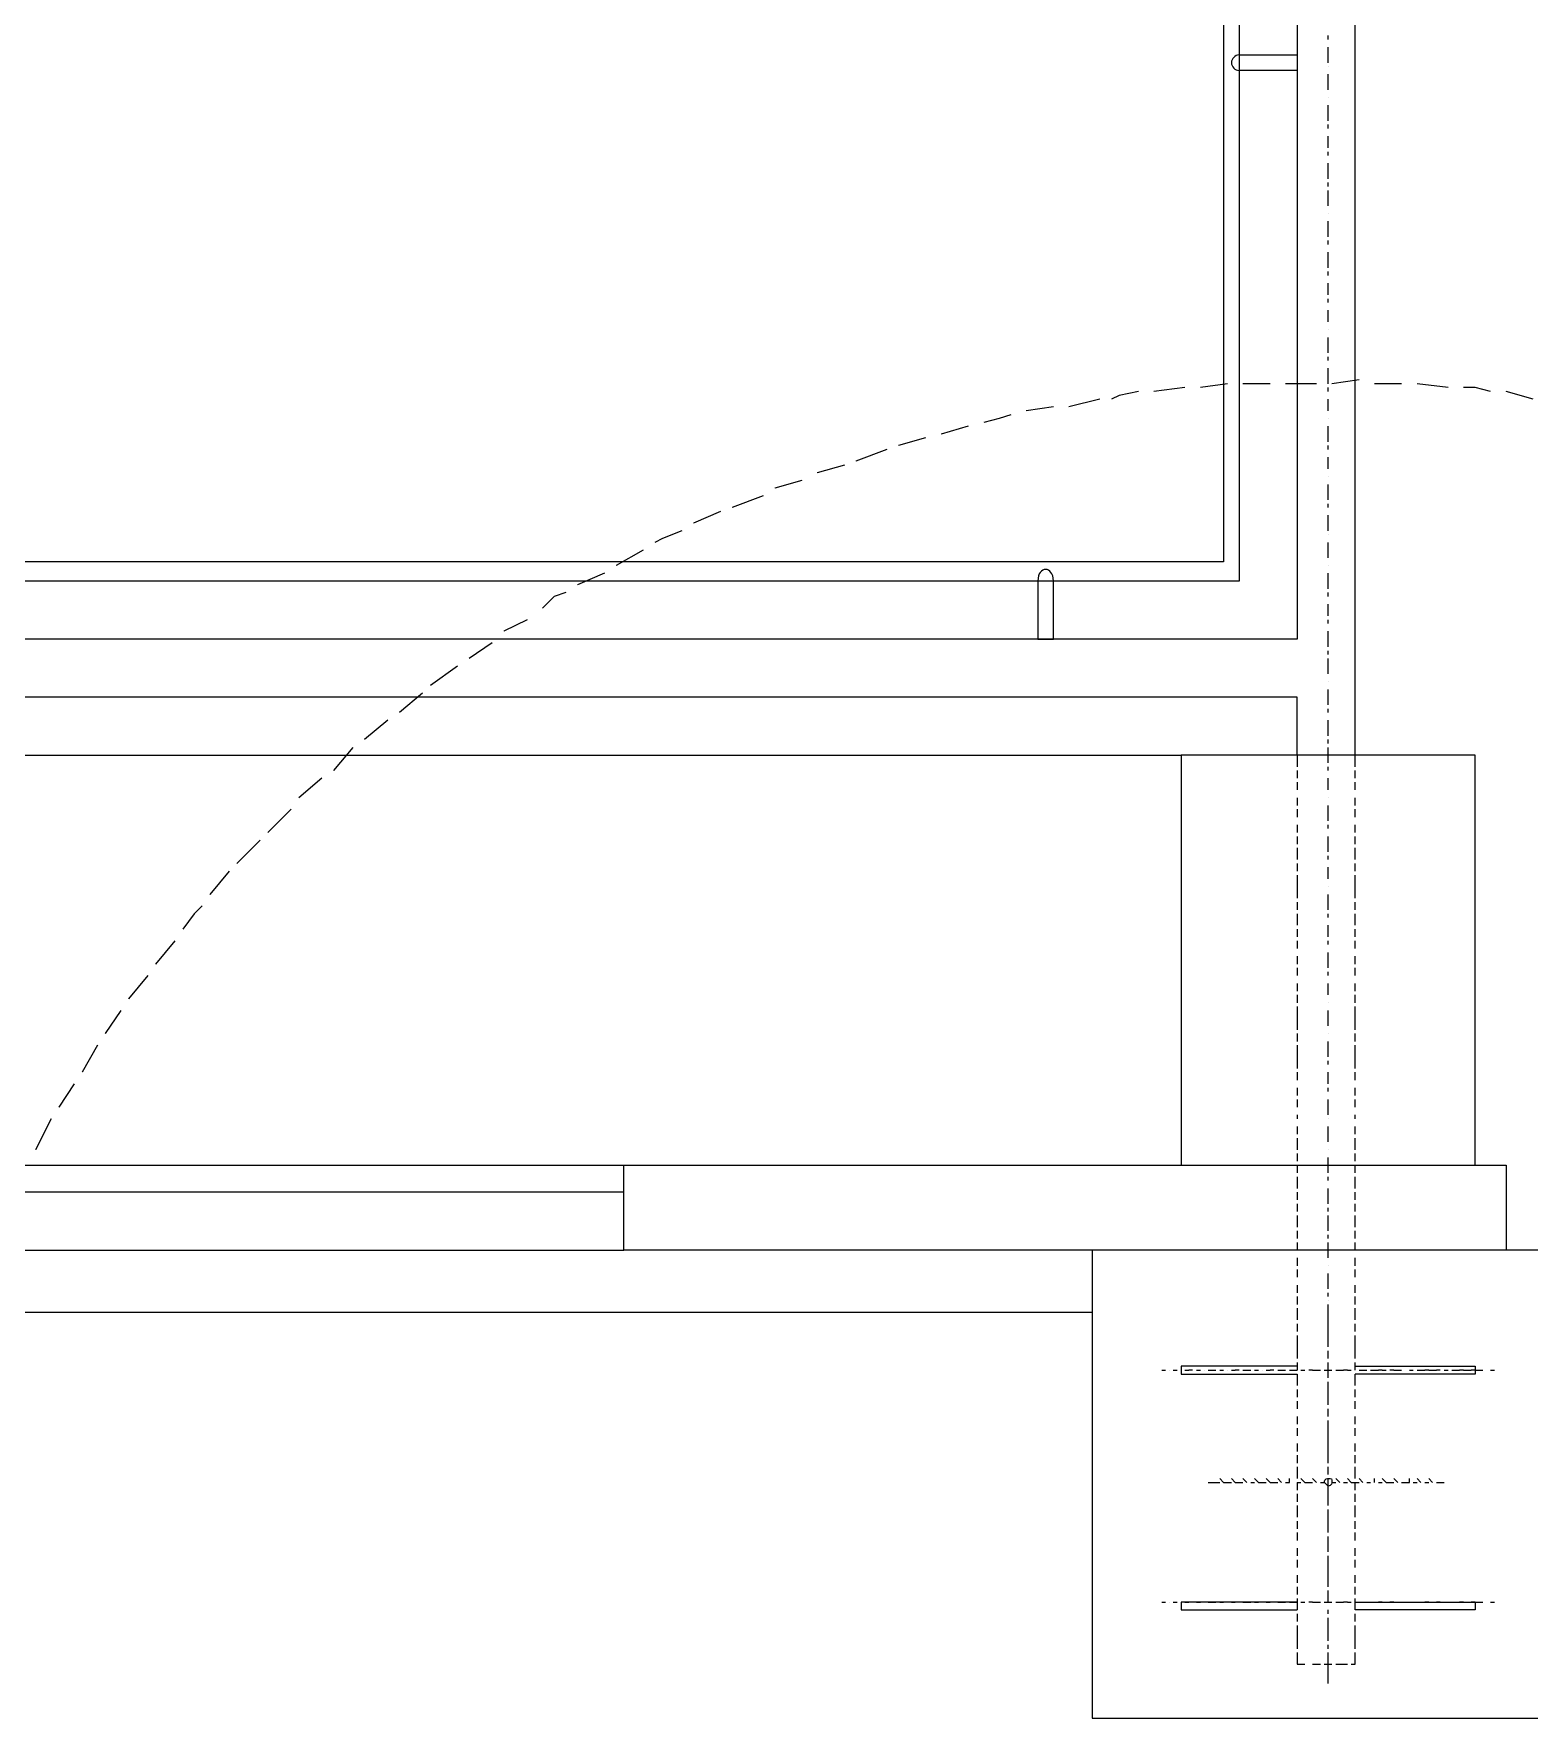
# Model space of a CAD drawing. Header units: millimetres. Extents: x 2928 to 3112, y 1220 to 1280.
# Drawn here: x 3097.297 to 3098.575, y 1233.982 to 1235.422 of the extents above; entities that cross this region are included whole.
import ezdxf

# ---------------------------------------------------------------- set-up
doc = ezdxf.new("R2010")
doc.units = ezdxf.units.MM

msp = doc.modelspace()

# ---------------------------------------------------------------- linework, layer by layer
at = {"color": 7, "linetype": 'Continuous', "lineweight": -2, "true_color": 0x000007}
for points in [[(3098.42618, 1234.8053), (3098.42618, 1240.35609), (3056.66629, 1240.35609), (3056.66629, 1234.8053)], [(3096.05106, 1236.85625), (3098.37656, 1236.85625), (3098.37656, 1234.90454), (3096.05106, 1234.90454)], [(3098.32694, 1235.40405), (3098.37656, 1235.40405), (3098.37656, 1235.39081)], [(3098.37656, 1235.39081), (3098.32694, 1235.39081), (3098.32694, 1235.39081)], [(3098.15493, 1234.95416), (3098.15493, 1234.90454), (3098.16816, 1234.90454)], [(3098.16816, 1234.90454), (3098.16816, 1234.95416), (3098.16816, 1234.95416)], [(3098.37656, 1234.85492), (3096.05106, 1234.85492), (3096.05106, 1234.85492)], [(3098.37656, 1234.8053), (3098.37656, 1234.85492), (3098.37656, 1234.85492)], [(3098.37656, 1234.28264), (3098.27732, 1234.28264), (3098.27732, 1234.27603), (3098.37656, 1234.27603)], [(3098.42618, 1234.28264), (3098.52873, 1234.28264), (3098.52873, 1234.27603), (3098.42618, 1234.27603)], [(3098.37656, 1234.08085), (3098.27732, 1234.08085), (3098.27732, 1234.07424), (3098.37656, 1234.07424)], [(3098.42618, 1234.08085), (3098.52873, 1234.08085), (3098.52873, 1234.07424), (3098.42618, 1234.07424)]]:
    msp.add_lwpolyline(points, dxfattribs=at)
for points in [[(3096.10068, 1236.80332), (3098.32694, 1236.80332), (3098.32694, 1234.95416), (3096.10068, 1234.95416)], [(3098.31371, 1234.9707), (3096.11722, 1234.9707), (3096.11722, 1236.79009), (3098.31371, 1236.79009)]]:
    msp.add_lwpolyline(points, close=True, dxfattribs=at)
at = {"color": 252, "linetype": 'Continuous', "lineweight": 5, "true_color": 0x989898}
for points in [[(3098.40303, 1235.41728), (3098.40303, 1235.42059), (3098.40303, 1235.42059)], [(3098.40303, 1235.39743), (3098.40303, 1235.41066), (3098.40303, 1235.41066)], [(3098.40303, 1235.37427), (3098.40303, 1235.38751), (3098.40303, 1235.38751)], [(3098.40303, 1235.34781), (3098.40303, 1235.36104), (3098.40303, 1235.36104)], [(3098.40303, 1235.34119), (3098.40303, 1235.3445), (3098.40303, 1235.3445)], [(3098.40303, 1235.32465), (3098.40303, 1235.33458), (3098.40303, 1235.33458)], [(3098.40303, 1235.31804), (3098.40303, 1235.32135), (3098.40303, 1235.32135)], [(3098.40303, 1235.29819), (3098.40303, 1235.31142), (3098.40303, 1235.31142)], [(3098.40303, 1235.29157), (3098.40303, 1235.29488), (3098.40303, 1235.29488)], [(3098.40303, 1235.27503), (3098.40303, 1235.28827), (3098.40303, 1235.28827)], [(3098.40303, 1235.24857), (3098.40303, 1235.2618), (3098.40303, 1235.2618)], [(3098.40303, 1235.24195), (3098.40303, 1235.24526), (3098.40303, 1235.24526)], [(3098.40303, 1235.22211), (3098.40303, 1235.23534), (3098.40303, 1235.23534)], [(3098.40303, 1235.21549), (3098.40303, 1235.2188), (3098.40303, 1235.2188)], [(3098.40303, 1235.19895), (3098.40303, 1235.20888), (3098.40303, 1235.20888)], [(3098.40303, 1235.19234), (3098.40303, 1235.19564), (3098.40303, 1235.19564)], [(3098.40303, 1235.1758), (3098.40303, 1235.18572), (3098.40303, 1235.18572)], [(3098.40303, 1235.14933), (3098.40303, 1235.16256), (3098.40303, 1235.16256)], [(3098.40303, 1235.14272), (3098.40303, 1235.14602), (3098.40303, 1235.14602)], [(3098.40303, 1235.12287), (3098.40303, 1235.1361), (3098.40303, 1235.1361)], [(3098.40303, 1235.11625), (3098.40303, 1235.11956), (3098.40303, 1235.11956)], [(3098.40303, 1235.09971), (3098.40303, 1235.10964), (3098.40303, 1235.10964)], [(3098.40303, 1235.07325), (3098.40303, 1235.08648), (3098.40303, 1235.08648)], [(3098.40303, 1235.06663), (3098.40303, 1235.06994), (3098.40303, 1235.06994)], [(3098.40303, 1235.05009), (3098.40303, 1235.06002), (3098.40303, 1235.06002)], [(3098.40303, 1235.02363), (3098.40303, 1235.03686), (3098.40303, 1235.03686)], [(3098.40303, 1235.01701), (3098.40303, 1235.02032), (3098.40303, 1235.02032)], [(3098.40303, 1234.99716), (3098.40303, 1235.0104), (3098.40303, 1235.0104)], [(3098.40303, 1234.97401), (3098.40303, 1234.98724), (3098.40303, 1234.98724)], [(3098.40303, 1234.94754), (3098.40303, 1234.96078), (3098.40303, 1234.96078)], [(3098.40303, 1234.94093), (3098.40303, 1234.94424), (3098.40303, 1234.94424)], [(3098.40303, 1234.92439), (3098.40303, 1234.93431), (3098.40303, 1234.93431)], [(3098.40303, 1234.91777), (3098.40303, 1234.92108), (3098.40303, 1234.92108)], [(3098.40303, 1234.89793), (3098.40303, 1234.91116), (3098.40303, 1234.91116)], [(3098.40303, 1234.89131), (3098.40303, 1234.89462), (3098.40303, 1234.89462)], [(3098.40303, 1234.87477), (3098.40303, 1234.888), (3098.40303, 1234.888)], [(3098.40303, 1234.84831), (3098.40303, 1234.86154), (3098.40303, 1234.86154)], [(3098.40303, 1234.84169), (3098.40303, 1234.845), (3098.40303, 1234.845)], [(3098.40303, 1234.82184), (3098.40303, 1234.83507), (3098.40303, 1234.83507)], [(3098.40303, 1234.81523), (3098.40303, 1234.81853), (3098.40303, 1234.81853)], [(3098.37656, 1234.8053), (3098.37656, 1234.79538), (3098.37656, 1234.79538)], [(3098.40303, 1234.79869), (3098.40303, 1234.81192), (3098.40303, 1234.81192)], [(3098.42618, 1234.79538), (3098.42618, 1234.8053), (3098.42618, 1234.8053)], [(3098.37656, 1234.79207), (3098.37656, 1234.78545), (3098.37656, 1234.78545)], [(3098.40303, 1234.79207), (3098.40303, 1234.79538), (3098.40303, 1234.79538)], [(3098.42618, 1234.78545), (3098.42618, 1234.79207), (3098.42618, 1234.79207)], [(3098.37656, 1234.78215), (3098.37656, 1234.77553), (3098.37656, 1234.77553)], [(3098.40303, 1234.77553), (3098.40303, 1234.78545), (3098.40303, 1234.78545)], [(3098.42618, 1234.77553), (3098.42618, 1234.78215), (3098.42618, 1234.78215)], [(3098.37656, 1234.76891), (3098.37656, 1234.7623), (3098.37656, 1234.7623)], [(3098.37656, 1234.75899), (3098.37656, 1234.75237), (3098.37656, 1234.75237)], [(3098.40303, 1234.74907), (3098.40303, 1234.7623), (3098.40303, 1234.7623)], [(3098.42618, 1234.7623), (3098.42618, 1234.76891), (3098.42618, 1234.76891)], [(3098.42618, 1234.75237), (3098.42618, 1234.75899), (3098.42618, 1234.75899)], [(3098.37656, 1234.74576), (3098.37656, 1234.73914), (3098.37656, 1234.73914)], [(3098.40303, 1234.74245), (3098.40303, 1234.74576), (3098.40303, 1234.74576)], [(3098.42618, 1234.73914), (3098.42618, 1234.74576), (3098.42618, 1234.74576)], [(3098.37656, 1234.73583), (3098.37656, 1234.72922), (3098.37656, 1234.72922)], [(3098.40303, 1234.7226), (3098.40303, 1234.73583), (3098.40303, 1234.73583)], [(3098.42618, 1234.72922), (3098.42618, 1234.73583), (3098.42618, 1234.73583)], [(3098.37656, 1234.72591), (3098.37656, 1234.71599), (3098.37656, 1234.71599)], [(3098.40303, 1234.71599), (3098.40303, 1234.71929), (3098.40303, 1234.71929)], [(3098.42618, 1234.71599), (3098.42618, 1234.72591), (3098.42618, 1234.72591)], [(3098.37656, 1234.71268), (3098.37656, 1234.70606), (3098.37656, 1234.70606)], [(3098.37656, 1234.70275), (3098.37656, 1234.69283), (3098.37656, 1234.69283)], [(3098.40303, 1234.69945), (3098.40303, 1234.70937), (3098.40303, 1234.70937)], [(3098.42618, 1234.70606), (3098.42618, 1234.71268), (3098.42618, 1234.71268)], [(3098.42618, 1234.69283), (3098.42618, 1234.70275), (3098.42618, 1234.70275)], [(3098.37656, 1234.69283), (3098.37656, 1234.68291), (3098.37656, 1234.68291)], [(3098.42618, 1234.68291), (3098.42618, 1234.69283), (3098.42618, 1234.69283)], [(3098.37656, 1234.6796), (3098.37656, 1234.67298), (3098.37656, 1234.67298)], [(3098.40303, 1234.67298), (3098.40303, 1234.68621), (3098.40303, 1234.68621)], [(3098.42618, 1234.67298), (3098.42618, 1234.6796), (3098.42618, 1234.6796)], [(3098.37656, 1234.66967), (3098.37656, 1234.65975), (3098.37656, 1234.65975)], [(3098.40303, 1234.66637), (3098.40303, 1234.66967), (3098.40303, 1234.66967)], [(3098.40303, 1234.64983), (3098.40303, 1234.65975), (3098.40303, 1234.65975)], [(3098.42618, 1234.65975), (3098.42618, 1234.66967), (3098.42618, 1234.66967)], [(3098.37656, 1234.65644), (3098.37656, 1234.64983), (3098.37656, 1234.64983)], [(3098.37656, 1234.64652), (3098.37656, 1234.6399), (3098.37656, 1234.6399)], [(3098.40303, 1234.64321), (3098.40303, 1234.64652), (3098.40303, 1234.64652)], [(3098.42618, 1234.64983), (3098.42618, 1234.65644), (3098.42618, 1234.65644)], [(3098.42618, 1234.6399), (3098.42618, 1234.64652), (3098.42618, 1234.64652)], [(3098.37656, 1234.63329), (3098.37656, 1234.62667), (3098.37656, 1234.62667)], [(3098.40303, 1234.62336), (3098.40303, 1234.6366), (3098.40303, 1234.6366)], [(3098.42618, 1234.62667), (3098.42618, 1234.63329), (3098.42618, 1234.63329)], [(3098.37656, 1234.62336), (3098.37656, 1234.61675), (3098.37656, 1234.61675)], [(3098.40303, 1234.61675), (3098.40303, 1234.62006), (3098.40303, 1234.62006)], [(3098.42618, 1234.61675), (3098.42618, 1234.62336), (3098.42618, 1234.62336)], [(3098.37656, 1234.61013), (3098.37656, 1234.60352), (3098.37656, 1234.60352)], [(3098.40303, 1234.60021), (3098.40303, 1234.61013), (3098.40303, 1234.61013)], [(3098.42618, 1234.60352), (3098.42618, 1234.61013), (3098.42618, 1234.61013)], [(3098.37656, 1234.60021), (3098.37656, 1234.59359), (3098.37656, 1234.59359)], [(3098.37656, 1234.59028), (3098.37656, 1234.58036), (3098.37656, 1234.58036)], [(3098.40303, 1234.57374), (3098.40303, 1234.58698), (3098.40303, 1234.58698)], [(3098.42618, 1234.59359), (3098.42618, 1234.60021), (3098.42618, 1234.60021)], [(3098.42618, 1234.58036), (3098.42618, 1234.59028), (3098.42618, 1234.59028)], [(3098.37656, 1234.58036), (3098.37656, 1234.57044), (3098.37656, 1234.57044)], [(3098.42618, 1234.57044), (3098.42618, 1234.58036), (3098.42618, 1234.58036)], [(3098.37656, 1234.56713), (3098.37656, 1234.56051), (3098.37656, 1234.56051)], [(3098.37656, 1234.5572), (3098.37656, 1234.54728), (3098.37656, 1234.54728)], [(3098.40303, 1234.54728), (3098.40303, 1234.56051), (3098.40303, 1234.56051)], [(3098.42618, 1234.56051), (3098.42618, 1234.56713), (3098.42618, 1234.56713)], [(3098.42618, 1234.54728), (3098.42618, 1234.5572), (3098.42618, 1234.5572)], [(3098.37656, 1234.54728), (3098.37656, 1234.53736), (3098.37656, 1234.53736)], [(3098.40303, 1234.54066), (3098.40303, 1234.54397), (3098.40303, 1234.54397)], [(3098.42618, 1234.53736), (3098.42618, 1234.54728), (3098.42618, 1234.54728)], [(3098.37656, 1234.53405), (3098.37656, 1234.52743), (3098.37656, 1234.52743)], [(3098.40303, 1234.52412), (3098.40303, 1234.53405), (3098.40303, 1234.53405)], [(3098.42618, 1234.52743), (3098.42618, 1234.53405), (3098.42618, 1234.53405)], [(3098.37656, 1234.52082), (3098.37656, 1234.5142), (3098.37656, 1234.5142)], [(3098.40303, 1234.51751), (3098.40303, 1234.52082), (3098.40303, 1234.52082)], [(3098.42618, 1234.5142), (3098.42618, 1234.52082), (3098.42618, 1234.52082)], [(3098.37656, 1234.51089), (3098.37656, 1234.50428), (3098.37656, 1234.50428)], [(3098.40303, 1234.49766), (3098.40303, 1234.51089), (3098.40303, 1234.51089)], [(3098.42618, 1234.50428), (3098.42618, 1234.51089), (3098.42618, 1234.51089)], [(3098.37656, 1234.49766), (3098.37656, 1234.49435), (3098.37656, 1234.49435)], [(3098.37656, 1234.48774), (3098.37656, 1234.48112), (3098.37656, 1234.48112)], [(3098.40303, 1234.4745), (3098.40303, 1234.48774), (3098.40303, 1234.48774)], [(3098.42618, 1234.49435), (3098.42618, 1234.49766), (3098.42618, 1234.49766)], [(3098.42618, 1234.48112), (3098.42618, 1234.48774), (3098.42618, 1234.48774)], [(3098.37656, 1234.47781), (3098.37656, 1234.46789), (3098.37656, 1234.46789)], [(3098.42618, 1234.46789), (3098.42618, 1234.47781), (3098.42618, 1234.47781)], [(3098.37656, 1234.46458), (3098.37656, 1234.45796), (3098.37656, 1234.45796)], [(3098.40303, 1234.44804), (3098.40303, 1234.46127), (3098.40303, 1234.46127)], [(3098.42618, 1234.45796), (3098.42618, 1234.46458), (3098.42618, 1234.46458)], [(3057.2948, 1234.45466), (3097.80098, 1234.45466), (3097.80098, 1234.45466)], [(3098.37656, 1234.45466), (3098.37656, 1234.44804), (3098.37656, 1234.44804)], [(3098.37656, 1234.44473), (3098.37656, 1234.43481), (3098.37656, 1234.43481)], [(3098.40303, 1234.44142), (3098.40303, 1234.44473), (3098.40303, 1234.44473)], [(3098.42618, 1234.44804), (3098.42618, 1234.45466), (3098.42618, 1234.45466)], [(3098.42618, 1234.43481), (3098.42618, 1234.44473), (3098.42618, 1234.44473)], [(3098.37656, 1234.4315), (3098.37656, 1234.42488), (3098.37656, 1234.42488)], [(3098.40303, 1234.42158), (3098.40303, 1234.43481), (3098.40303, 1234.43481)], [(3098.42618, 1234.42488), (3098.42618, 1234.4315), (3098.42618, 1234.4315)], [(3098.37656, 1234.42158), (3098.37656, 1234.41496), (3098.37656, 1234.41496)], [(3098.40303, 1234.41496), (3098.40303, 1234.41827), (3098.40303, 1234.41827)], [(3098.42618, 1234.41496), (3098.42618, 1234.42158), (3098.42618, 1234.42158)], [(3098.37656, 1234.41165), (3098.37656, 1234.40173), (3098.37656, 1234.40173)], [(3098.40303, 1234.39842), (3098.40303, 1234.41165), (3098.40303, 1234.41165)], [(3098.42618, 1234.40173), (3098.42618, 1234.41165), (3098.42618, 1234.41165)], [(3098.37656, 1234.39842), (3098.37656, 1234.3918), (3098.37656, 1234.3918)], [(3098.37656, 1234.3885), (3098.37656, 1234.38188), (3098.37656, 1234.38188)], [(3098.40303, 1234.3918), (3098.40303, 1234.39511), (3098.40303, 1234.39511)], [(3098.40303, 1234.37526), (3098.40303, 1234.3885), (3098.40303, 1234.3885)], [(3098.42618, 1234.3918), (3098.42618, 1234.39842), (3098.42618, 1234.39842)], [(3098.42618, 1234.38188), (3098.42618, 1234.3885), (3098.42618, 1234.3885)], [(3057.2948, 1234.38188), (3097.80098, 1234.38188), (3097.80098, 1234.38188)], [(3098.37656, 1234.37526), (3098.37656, 1234.36865), (3098.37656, 1234.36865)], [(3098.42618, 1234.36865), (3098.42618, 1234.37526), (3098.42618, 1234.37526)], [(3098.37656, 1234.36534), (3098.37656, 1234.35873), (3098.37656, 1234.35873)], [(3098.40303, 1234.3488), (3098.40303, 1234.36203), (3098.40303, 1234.36203)], [(3098.40303, 1234.35211), (3098.40303, 1234.35873), (3098.40303, 1234.35873)], [(3098.42618, 1234.35873), (3098.42618, 1234.36534), (3098.42618, 1234.36534)], [(3098.37656, 1234.35211), (3098.37656, 1234.34549), (3098.37656, 1234.34549)], [(3098.37656, 1234.34219), (3098.37656, 1234.33557), (3098.37656, 1234.33557)], [(3098.40303, 1234.3488), (3098.40303, 1234.35211), (3098.40303, 1234.35211)], [(3098.40303, 1234.34219), (3098.40303, 1234.34549), (3098.40303, 1234.34549)], [(3098.40303, 1234.34219), (3098.40303, 1234.34549), (3098.40303, 1234.34549)], [(3098.42618, 1234.34549), (3098.42618, 1234.35211), (3098.42618, 1234.35211)], [(3098.42618, 1234.33557), (3098.42618, 1234.34219), (3098.42618, 1234.34219)], [(3056.81845, 1234.32895), (3098.20124, 1234.32895), (3098.20124, 1234.32895)], [(3098.37656, 1234.33226), (3098.37656, 1234.32234), (3098.37656, 1234.32234)], [(3098.40303, 1234.32234), (3098.40303, 1234.33557), (3098.40303, 1234.33557)], [(3098.40303, 1234.33226), (3098.40303, 1234.33557), (3098.40303, 1234.33557)], [(3098.40303, 1234.32895), (3098.40303, 1234.33226), (3098.40303, 1234.33226)], [(3098.40303, 1234.32234), (3098.40303, 1234.32895), (3098.40303, 1234.32895)], [(3098.42618, 1234.32234), (3098.42618, 1234.33226), (3098.42618, 1234.33226)], [(3098.37656, 1234.31903), (3098.37656, 1234.31241), (3098.37656, 1234.31241)], [(3098.40303, 1234.31903), (3098.40303, 1234.32234), (3098.40303, 1234.32234)], [(3098.40303, 1234.31572), (3098.40303, 1234.31903), (3098.40303, 1234.31903)], [(3098.40303, 1234.30911), (3098.40303, 1234.31572), (3098.40303, 1234.31572)], [(3098.42618, 1234.31241), (3098.42618, 1234.31903), (3098.42618, 1234.31903)], [(3098.37656, 1234.30911), (3098.37656, 1234.29918), (3098.37656, 1234.29918)], [(3098.37656, 1234.29918), (3098.37656, 1234.28926), (3098.37656, 1234.28926)], [(3098.40303, 1234.29918), (3098.40303, 1234.30911), (3098.40303, 1234.30911)], [(3098.40303, 1234.30249), (3098.40303, 1234.3058), (3098.40303, 1234.3058)], [(3098.40303, 1234.29918), (3098.40303, 1234.30249), (3098.40303, 1234.30249)], [(3098.42618, 1234.29918), (3098.42618, 1234.30911), (3098.42618, 1234.30911)], [(3098.42618, 1234.28926), (3098.42618, 1234.29918), (3098.42618, 1234.29918)], [(3098.37656, 1234.28595), (3098.37656, 1234.27933), (3098.37656, 1234.27933)], [(3098.40303, 1234.29257), (3098.40303, 1234.29587), (3098.40303, 1234.29587)], [(3098.40303, 1234.28926), (3098.40303, 1234.29257), (3098.40303, 1234.29257)], [(3098.40303, 1234.27272), (3098.40303, 1234.28595), (3098.40303, 1234.28595)], [(3098.40303, 1234.28264), (3098.40303, 1234.28595), (3098.40303, 1234.28595)], [(3098.42618, 1234.27933), (3098.42618, 1234.28595), (3098.42618, 1234.28595)], [(3098.26078, 1234.27933), (3098.26409, 1234.27933), (3098.26409, 1234.27933)], [(3098.27071, 1234.27933), (3098.27402, 1234.27933), (3098.27402, 1234.27933)], [(3098.28063, 1234.27933), (3098.28394, 1234.27933), (3098.28394, 1234.27933)], [(3098.28725, 1234.27933), (3098.28394, 1234.27933), (3098.28394, 1234.27933)], [(3098.29056, 1234.27933), (3098.29386, 1234.27933), (3098.29386, 1234.27933)], [(3098.30048, 1234.27933), (3098.3071, 1234.27933), (3098.3071, 1234.27933)], [(3098.3104, 1234.27933), (3098.31371, 1234.27933), (3098.31371, 1234.27933)], [(3098.32033, 1234.27933), (3098.32364, 1234.27933), (3098.32364, 1234.27933)], [(3098.32694, 1234.27933), (3098.32364, 1234.27933), (3098.32364, 1234.27933)], [(3098.33025, 1234.27933), (3098.33687, 1234.27933), (3098.33687, 1234.27933)], [(3098.34018, 1234.27933), (3098.34348, 1234.27933), (3098.34348, 1234.27933)], [(3098.3501, 1234.27933), (3098.35341, 1234.27933), (3098.35341, 1234.27933)], [(3098.35672, 1234.27933), (3098.35341, 1234.27933), (3098.35341, 1234.27933)], [(3098.36002, 1234.27933), (3098.36664, 1234.27933), (3098.36664, 1234.27933)], [(3098.36995, 1234.27933), (3098.37656, 1234.27933), (3098.37656, 1234.27933)], [(3098.37656, 1234.27603), (3098.37656, 1234.2661), (3098.37656, 1234.2661)], [(3098.37987, 1234.27933), (3098.38318, 1234.27933), (3098.38318, 1234.27933)], [(3098.3898, 1234.27933), (3098.38649, 1234.27933), (3098.38649, 1234.27933)], [(3098.3898, 1234.27933), (3098.39641, 1234.27933), (3098.39641, 1234.27933)], [(3098.39972, 1234.27933), (3098.40634, 1234.27933), (3098.40634, 1234.27933)], [(3098.40303, 1234.27272), (3098.40303, 1234.27603), (3098.40303, 1234.27603)], [(3098.40303, 1234.2661), (3098.40303, 1234.26941), (3098.40303, 1234.26941)], [(3098.40964, 1234.27933), (3098.41626, 1234.27933), (3098.41626, 1234.27933)], [(3098.41957, 1234.27933), (3098.41626, 1234.27933), (3098.41626, 1234.27933)], [(3098.41957, 1234.27933), (3098.42288, 1234.27933), (3098.42288, 1234.27933)], [(3098.42618, 1234.2661), (3098.42618, 1234.27603), (3098.42618, 1234.27603)], [(3098.42949, 1234.27933), (3098.43611, 1234.27933), (3098.43611, 1234.27933)], [(3098.43942, 1234.27933), (3098.44603, 1234.27933), (3098.44603, 1234.27933)], [(3098.44934, 1234.27933), (3098.44603, 1234.27933), (3098.44603, 1234.27933)], [(3098.44934, 1234.27933), (3098.45265, 1234.27933), (3098.45265, 1234.27933)], [(3098.45926, 1234.27933), (3098.45596, 1234.27933), (3098.45596, 1234.27933)], [(3098.45926, 1234.27933), (3098.46588, 1234.27933), (3098.46588, 1234.27933)], [(3098.4725, 1234.27933), (3098.4758, 1234.27933), (3098.4758, 1234.27933)], [(3098.47911, 1234.27933), (3098.48573, 1234.27933), (3098.48573, 1234.27933)], [(3098.48904, 1234.27933), (3098.48573, 1234.27933), (3098.48573, 1234.27933)], [(3098.48904, 1234.27933), (3098.49565, 1234.27933), (3098.49565, 1234.27933)], [(3098.49896, 1234.27933), (3098.49565, 1234.27933), (3098.49565, 1234.27933)], [(3098.50227, 1234.27933), (3098.50557, 1234.27933), (3098.50557, 1234.27933)], [(3098.50888, 1234.27933), (3098.5155, 1234.27933), (3098.5155, 1234.27933)], [(3098.51881, 1234.27933), (3098.5155, 1234.27933), (3098.5155, 1234.27933)], [(3098.51881, 1234.27933), (3098.52542, 1234.27933), (3098.52542, 1234.27933)], [(3098.52873, 1234.27933), (3098.52542, 1234.27933), (3098.52542, 1234.27933)], [(3098.52873, 1234.27933), (3098.53535, 1234.27933), (3098.53535, 1234.27933)], [(3098.54196, 1234.27933), (3098.54527, 1234.27933), (3098.54527, 1234.27933)], [(3098.37656, 1234.26279), (3098.37656, 1234.25618), (3098.37656, 1234.25618)], [(3098.40303, 1234.26279), (3098.40303, 1234.2661), (3098.40303, 1234.2661)], [(3098.40303, 1234.24956), (3098.40303, 1234.26279), (3098.40303, 1234.26279)], [(3098.40303, 1234.25949), (3098.40303, 1234.26279), (3098.40303, 1234.26279)], [(3098.40303, 1234.25287), (3098.40303, 1234.25618), (3098.40303, 1234.25618)], [(3098.42618, 1234.25618), (3098.42618, 1234.26279), (3098.42618, 1234.26279)], [(3098.37656, 1234.25287), (3098.37656, 1234.24625), (3098.37656, 1234.24625)], [(3098.40303, 1234.24295), (3098.40303, 1234.24625), (3098.40303, 1234.24625)], [(3098.40303, 1234.23964), (3098.40303, 1234.24625), (3098.40303, 1234.24625)], [(3098.42618, 1234.24625), (3098.42618, 1234.25287), (3098.42618, 1234.25287)], [(3098.37656, 1234.23964), (3098.37656, 1234.23302), (3098.37656, 1234.23302)], [(3098.37656, 1234.22971), (3098.37656, 1234.2231), (3098.37656, 1234.2231)], [(3098.40303, 1234.2231), (3098.40303, 1234.23633), (3098.40303, 1234.23633)], [(3098.40303, 1234.23302), (3098.40303, 1234.23633), (3098.40303, 1234.23633)], [(3098.40303, 1234.2231), (3098.40303, 1234.22641), (3098.40303, 1234.22641)], [(3098.42618, 1234.23302), (3098.42618, 1234.23964), (3098.42618, 1234.23964)], [(3098.42618, 1234.2231), (3098.42618, 1234.22971), (3098.42618, 1234.22971)], [(3098.37656, 1234.21648), (3098.37656, 1234.20987), (3098.37656, 1234.20987)], [(3098.40303, 1234.21979), (3098.40303, 1234.2231), (3098.40303, 1234.2231)], [(3098.40303, 1234.21648), (3098.40303, 1234.21979), (3098.40303, 1234.21979)], [(3098.40303, 1234.20987), (3098.40303, 1234.21648), (3098.40303, 1234.21648)], [(3098.42618, 1234.20987), (3098.42618, 1234.21648), (3098.42618, 1234.21648)], [(3098.37656, 1234.20656), (3098.37656, 1234.19994), (3098.37656, 1234.19994)], [(3098.40303, 1234.19994), (3098.40303, 1234.20987), (3098.40303, 1234.20987)], [(3098.40303, 1234.19994), (3098.40303, 1234.20656), (3098.40303, 1234.20656)], [(3098.42618, 1234.19994), (3098.42618, 1234.20656), (3098.42618, 1234.20656)], [(3098.30048, 1234.1834), (3098.3104, 1234.1834), (3098.3104, 1234.1834)], [(3098.31371, 1234.1834), (3098.3104, 1234.18671), (3098.3104, 1234.18671)], [(3098.31371, 1234.1834), (3098.32033, 1234.1834), (3098.32033, 1234.1834)], [(3098.32364, 1234.1834), (3098.32033, 1234.18671), (3098.32033, 1234.18671)], [(3098.32364, 1234.1834), (3098.33025, 1234.1834), (3098.33025, 1234.1834)], [(3098.33356, 1234.1834), (3098.33025, 1234.18671), (3098.33025, 1234.18671)], [(3098.33687, 1234.1834), (3098.34018, 1234.1834), (3098.34018, 1234.1834)], [(3098.34348, 1234.1834), (3098.34018, 1234.18671), (3098.34018, 1234.18671)], [(3098.34348, 1234.1834), (3098.3501, 1234.1834), (3098.3501, 1234.1834)], [(3098.35341, 1234.1834), (3098.3501, 1234.18671), (3098.3501, 1234.18671)], [(3098.35341, 1234.1834), (3098.36002, 1234.1834), (3098.36002, 1234.1834)], [(3098.36333, 1234.1834), (3098.36002, 1234.18671), (3098.36002, 1234.18671)], [(3098.36664, 1234.1834), (3098.36995, 1234.1834), (3098.36995, 1234.1834)], [(3098.36995, 1234.1834), (3098.36995, 1234.18671), (3098.36995, 1234.18671)], [(3098.37656, 1234.19663), (3098.37656, 1234.18671), (3098.37656, 1234.18671)], [(3098.37656, 1234.1834), (3098.37987, 1234.1834), (3098.37987, 1234.1834)], [(3098.37656, 1234.1834), (3098.37656, 1234.17679), (3098.37656, 1234.17679)], [(3098.38318, 1234.1834), (3098.37987, 1234.18671), (3098.37987, 1234.18671)], [(3098.38318, 1234.1834), (3098.3898, 1234.1834), (3098.3898, 1234.1834)], [(3098.3931, 1234.1834), (3098.3898, 1234.18671), (3098.3898, 1234.18671)], [(3098.39641, 1234.1834), (3098.39972, 1234.1834), (3098.39972, 1234.1834)], [(3098.40303, 1234.19333), (3098.40303, 1234.19663), (3098.40303, 1234.19663)], [(3098.40303, 1234.19002), (3098.40303, 1234.19333), (3098.40303, 1234.19333)], [(3098.40303, 1234.17348), (3098.40303, 1234.18671), (3098.40303, 1234.18671)], [(3098.40303, 1234.18009), (3098.40303, 1234.18671), (3098.40303, 1234.18671)], [(3098.40303, 1234.1834), (3098.40303, 1234.18671), (3098.40303, 1234.18671)], [(3098.40634, 1234.1834), (3098.40964, 1234.1834), (3098.40964, 1234.1834)], [(3098.41295, 1234.1834), (3098.40964, 1234.18671), (3098.40964, 1234.18671)], [(3098.41626, 1234.1834), (3098.41957, 1234.1834), (3098.41957, 1234.1834)], [(3098.42288, 1234.1834), (3098.41957, 1234.18671), (3098.41957, 1234.18671)], [(3098.42288, 1234.1834), (3098.42949, 1234.1834), (3098.42949, 1234.1834)], [(3098.42618, 1234.18671), (3098.42618, 1234.19663), (3098.42618, 1234.19663)], [(3098.42618, 1234.17679), (3098.42618, 1234.1834), (3098.42618, 1234.1834)], [(3098.4328, 1234.1834), (3098.42949, 1234.18671), (3098.42949, 1234.18671)], [(3098.43611, 1234.1834), (3098.43942, 1234.1834), (3098.43942, 1234.1834)], [(3098.44272, 1234.1834), (3098.44272, 1234.18671), (3098.44272, 1234.18671)], [(3098.44603, 1234.1834), (3098.44934, 1234.1834), (3098.44934, 1234.1834)], [(3098.45265, 1234.1834), (3098.44934, 1234.18671), (3098.44934, 1234.18671)], [(3098.45265, 1234.1834), (3098.45926, 1234.1834), (3098.45926, 1234.1834)], [(3098.46257, 1234.1834), (3098.45926, 1234.18671), (3098.45926, 1234.18671)], [(3098.46588, 1234.1834), (3098.4725, 1234.1834), (3098.4725, 1234.1834)], [(3098.4725, 1234.1834), (3098.4725, 1234.18671), (3098.4725, 1234.18671)], [(3098.4758, 1234.1834), (3098.47911, 1234.1834), (3098.47911, 1234.1834)], [(3098.48242, 1234.1834), (3098.47911, 1234.18671), (3098.47911, 1234.18671)], [(3098.48573, 1234.1834), (3098.48904, 1234.1834), (3098.48904, 1234.1834)], [(3098.49234, 1234.1834), (3098.48904, 1234.18671), (3098.48904, 1234.18671)], [(3098.49565, 1234.1834), (3098.50227, 1234.1834), (3098.50227, 1234.1834)], [(3098.37656, 1234.17348), (3098.37656, 1234.16686), (3098.37656, 1234.16686)], [(3098.40303, 1234.17017), (3098.40303, 1234.17679), (3098.40303, 1234.17679)], [(3098.40303, 1234.16686), (3098.40303, 1234.17017), (3098.40303, 1234.17017)], [(3098.42618, 1234.16686), (3098.42618, 1234.17348), (3098.42618, 1234.17348)], [(3098.37656, 1234.16355), (3098.37656, 1234.15363), (3098.37656, 1234.15363)], [(3098.40303, 1234.16355), (3098.40303, 1234.16686), (3098.40303, 1234.16686)], [(3098.40303, 1234.14701), (3098.40303, 1234.16025), (3098.40303, 1234.16025)], [(3098.40303, 1234.15694), (3098.40303, 1234.16025), (3098.40303, 1234.16025)], [(3098.40303, 1234.15032), (3098.40303, 1234.15694), (3098.40303, 1234.15694)], [(3098.42618, 1234.15363), (3098.42618, 1234.16355), (3098.42618, 1234.16355)], [(3098.37656, 1234.15032), (3098.37656, 1234.14371), (3098.37656, 1234.14371)], [(3098.37656, 1234.1404), (3098.37656, 1234.13378), (3098.37656, 1234.13378)], [(3098.40303, 1234.1404), (3098.40303, 1234.14701), (3098.40303, 1234.14701)], [(3098.40303, 1234.1404), (3098.40303, 1234.14371), (3098.40303, 1234.14371)], [(3098.42618, 1234.14371), (3098.42618, 1234.15032), (3098.42618, 1234.15032)], [(3098.42618, 1234.13378), (3098.42618, 1234.1404), (3098.42618, 1234.1404)], [(3098.37656, 1234.12717), (3098.37656, 1234.12055), (3098.37656, 1234.12055)], [(3098.40303, 1234.13047), (3098.40303, 1234.13709), (3098.40303, 1234.13709)], [(3098.40303, 1234.12386), (3098.40303, 1234.13378), (3098.40303, 1234.13378)], [(3098.40303, 1234.12717), (3098.40303, 1234.13047), (3098.40303, 1234.13047)], [(3098.40303, 1234.12386), (3098.40303, 1234.12717), (3098.40303, 1234.12717)], [(3098.42618, 1234.12055), (3098.42618, 1234.12717), (3098.42618, 1234.12717)], [(3098.37656, 1234.11724), (3098.37656, 1234.11063), (3098.37656, 1234.11063)], [(3098.40303, 1234.11724), (3098.40303, 1234.12055), (3098.40303, 1234.12055)], [(3098.40303, 1234.11063), (3098.40303, 1234.11724), (3098.40303, 1234.11724)], [(3098.40303, 1234.09739), (3098.40303, 1234.11063), (3098.40303, 1234.11063)], [(3098.42618, 1234.11063), (3098.42618, 1234.11724), (3098.42618, 1234.11724)], [(3098.37656, 1234.10401), (3098.37656, 1234.09739), (3098.37656, 1234.09739)], [(3098.40303, 1234.1007), (3098.40303, 1234.10732), (3098.40303, 1234.10732)], [(3098.40303, 1234.09739), (3098.40303, 1234.1007), (3098.40303, 1234.1007)], [(3098.40303, 1234.09409), (3098.40303, 1234.09739), (3098.40303, 1234.09739)], [(3098.42618, 1234.09739), (3098.42618, 1234.10401), (3098.42618, 1234.10401)], [(3098.37656, 1234.09409), (3098.37656, 1234.08747), (3098.37656, 1234.08747)], [(3098.37656, 1234.08416), (3098.37656, 1234.07424), (3098.37656, 1234.07424)], [(3098.40303, 1234.08747), (3098.40303, 1234.09078), (3098.40303, 1234.09078)], [(3098.40303, 1234.08085), (3098.40303, 1234.08747), (3098.40303, 1234.08747)], [(3098.40303, 1234.08085), (3098.40303, 1234.08747), (3098.40303, 1234.08747)], [(3098.42618, 1234.08747), (3098.42618, 1234.09409), (3098.42618, 1234.09409)], [(3098.42618, 1234.07424), (3098.42618, 1234.08416), (3098.42618, 1234.08416)], [(3098.26078, 1234.08085), (3098.26409, 1234.08085), (3098.26409, 1234.08085)], [(3098.27071, 1234.08085), (3098.27402, 1234.08085), (3098.27402, 1234.08085)], [(3098.28063, 1234.08085), (3098.28394, 1234.08085), (3098.28394, 1234.08085)], [(3098.28725, 1234.08085), (3098.28394, 1234.08085), (3098.28394, 1234.08085)], [(3098.29056, 1234.08085), (3098.29386, 1234.08085), (3098.29386, 1234.08085)], [(3098.30048, 1234.08085), (3098.3071, 1234.08085), (3098.3071, 1234.08085)], [(3098.3104, 1234.08085), (3098.31371, 1234.08085), (3098.31371, 1234.08085)], [(3098.32033, 1234.08085), (3098.32364, 1234.08085), (3098.32364, 1234.08085)], [(3098.32694, 1234.08085), (3098.32364, 1234.08085), (3098.32364, 1234.08085)], [(3098.33025, 1234.08085), (3098.33687, 1234.08085), (3098.33687, 1234.08085)], [(3098.34018, 1234.08085), (3098.34348, 1234.08085), (3098.34348, 1234.08085)], [(3098.3501, 1234.08085), (3098.35341, 1234.08085), (3098.35341, 1234.08085)], [(3098.35672, 1234.08085), (3098.35341, 1234.08085), (3098.35341, 1234.08085)], [(3098.36002, 1234.08085), (3098.36664, 1234.08085), (3098.36664, 1234.08085)], [(3098.36995, 1234.08085), (3098.37656, 1234.08085), (3098.37656, 1234.08085)], [(3098.37656, 1234.07093), (3098.37656, 1234.06432), (3098.37656, 1234.06432)], [(3098.37987, 1234.08085), (3098.38318, 1234.08085), (3098.38318, 1234.08085)], [(3098.3898, 1234.08085), (3098.38649, 1234.08085), (3098.38649, 1234.08085)], [(3098.3898, 1234.08085), (3098.39641, 1234.08085), (3098.39641, 1234.08085)], [(3098.39972, 1234.08085), (3098.40634, 1234.08085), (3098.40634, 1234.08085)], [(3098.40303, 1234.07093), (3098.40303, 1234.07424), (3098.40303, 1234.07424)], [(3098.40303, 1234.06101), (3098.40303, 1234.06762), (3098.40303, 1234.06762)], [(3098.40964, 1234.08085), (3098.41626, 1234.08085), (3098.41626, 1234.08085)], [(3098.41957, 1234.08085), (3098.41626, 1234.08085), (3098.41626, 1234.08085)], [(3098.41957, 1234.08085), (3098.42288, 1234.08085), (3098.42288, 1234.08085)], [(3098.42618, 1234.06432), (3098.42618, 1234.07093), (3098.42618, 1234.07093)], [(3098.42949, 1234.08085), (3098.43611, 1234.08085), (3098.43611, 1234.08085)], [(3098.43942, 1234.08085), (3098.44603, 1234.08085), (3098.44603, 1234.08085)], [(3098.44934, 1234.08085), (3098.44603, 1234.08085), (3098.44603, 1234.08085)], [(3098.44934, 1234.08085), (3098.45265, 1234.08085), (3098.45265, 1234.08085)], [(3098.45926, 1234.08085), (3098.45596, 1234.08085), (3098.45596, 1234.08085)], [(3098.45926, 1234.08085), (3098.46588, 1234.08085), (3098.46588, 1234.08085)], [(3098.4725, 1234.08085), (3098.4758, 1234.08085), (3098.4758, 1234.08085)], [(3098.47911, 1234.08085), (3098.48573, 1234.08085), (3098.48573, 1234.08085)], [(3098.48904, 1234.08085), (3098.48573, 1234.08085), (3098.48573, 1234.08085)], [(3098.48904, 1234.08085), (3098.49565, 1234.08085), (3098.49565, 1234.08085)], [(3098.49896, 1234.08085), (3098.49565, 1234.08085), (3098.49565, 1234.08085)], [(3098.50227, 1234.08085), (3098.50557, 1234.08085), (3098.50557, 1234.08085)], [(3098.50888, 1234.08085), (3098.5155, 1234.08085), (3098.5155, 1234.08085)], [(3098.51881, 1234.08085), (3098.5155, 1234.08085), (3098.5155, 1234.08085)], [(3098.51881, 1234.08085), (3098.52542, 1234.08085), (3098.52542, 1234.08085)], [(3098.52873, 1234.08085), (3098.52542, 1234.08085), (3098.52542, 1234.08085)], [(3098.52873, 1234.08085), (3098.53535, 1234.08085), (3098.53535, 1234.08085)], [(3098.54196, 1234.08085), (3098.54527, 1234.08085), (3098.54527, 1234.08085)], [(3098.37656, 1234.06101), (3098.37656, 1234.05108), (3098.37656, 1234.05108)], [(3098.40303, 1234.0577), (3098.40303, 1234.06101), (3098.40303, 1234.06101)], [(3098.40303, 1234.05108), (3098.40303, 1234.0577), (3098.40303, 1234.0577)], [(3098.42618, 1234.05108), (3098.42618, 1234.06101), (3098.42618, 1234.06101)], [(3098.37656, 1234.05108), (3098.37656, 1234.04116), (3098.37656, 1234.04116)], [(3098.40303, 1234.04778), (3098.40303, 1234.05108), (3098.40303, 1234.05108)], [(3098.40303, 1234.04116), (3098.40303, 1234.04447), (3098.40303, 1234.04447)], [(3098.42618, 1234.04116), (3098.42618, 1234.05108), (3098.42618, 1234.05108)], [(3098.37656, 1234.03785), (3098.37656, 1234.02793), (3098.38318, 1234.02793)], [(3098.3898, 1234.02793), (3098.39641, 1234.02793), (3098.39641, 1234.02793)], [(3098.39972, 1234.02793), (3098.40634, 1234.02793), (3098.40634, 1234.02793)], [(3098.40303, 1234.03124), (3098.40303, 1234.03785), (3098.40303, 1234.03785)], [(3098.40303, 1234.02793), (3098.40303, 1234.03124), (3098.40303, 1234.03124)], [(3098.40303, 1234.02131), (3098.40303, 1234.02793), (3098.40303, 1234.02793)], [(3098.40964, 1234.02793), (3098.41957, 1234.02793), (3098.41957, 1234.02793)], [(3098.42288, 1234.02793), (3098.42618, 1234.02793), (3098.42618, 1234.03785)], [(3098.40303, 1234.018), (3098.40303, 1234.02131), (3098.40303, 1234.02131)], [(3098.40303, 1234.01139), (3098.40303, 1234.018), (3098.40303, 1234.018)]]:
    msp.add_lwpolyline(points, dxfattribs=at)
for points in [[(3098.40303, 1235.39412), (3098.40303, 1235.39412)], [(3098.40303, 1235.36766), (3098.40303, 1235.36766)], [(3098.40303, 1235.26842), (3098.40303, 1235.26842)], [(3098.40303, 1235.16918), (3098.40303, 1235.16918)], [(3098.40303, 1235.0931), (3098.40303, 1235.0931)], [(3098.40303, 1235.04348), (3098.40303, 1235.04348)], [(3098.40303, 1234.99386), (3098.40303, 1234.99386)], [(3098.40303, 1234.96739), (3098.40303, 1234.96739)], [(3098.40303, 1234.86815), (3098.40303, 1234.86815)], [(3098.40303, 1234.76891), (3098.40303, 1234.76891)], [(3098.40303, 1234.69283), (3098.40303, 1234.69283)], [(3098.40303, 1234.59359), (3098.40303, 1234.59359)], [(3098.40303, 1234.56713), (3098.40303, 1234.56713)], [(3098.40303, 1234.49435), (3098.40303, 1234.49435)], [(3098.40303, 1234.46789), (3098.40303, 1234.46789)], [(3098.40303, 1234.36865), (3098.40303, 1234.36865)], [(3098.40303, 1234.33888), (3098.40303, 1234.33888)], [(3098.40303, 1234.30911), (3098.40303, 1234.30911)], [(3098.40303, 1234.29257), (3098.40303, 1234.29257)], [(3098.2674, 1234.27933), (3098.2674, 1234.27933)], [(3098.27732, 1234.27933), (3098.27732, 1234.27933)], [(3098.29717, 1234.27933), (3098.29717, 1234.27933)], [(3098.3071, 1234.27933), (3098.3071, 1234.27933)], [(3098.31702, 1234.27933), (3098.31702, 1234.27933)], [(3098.33687, 1234.27933), (3098.33687, 1234.27933)], [(3098.34679, 1234.27933), (3098.34679, 1234.27933)], [(3098.36664, 1234.27933), (3098.36664, 1234.27933)], [(3098.37656, 1234.27933), (3098.37656, 1234.27933)], [(3098.39641, 1234.27933), (3098.39641, 1234.27933)], [(3098.40303, 1234.27933), (3098.40303, 1234.27933)], [(3098.40303, 1234.26941), (3098.40303, 1234.26941)], [(3098.40634, 1234.27933), (3098.40634, 1234.27933)], [(3098.42618, 1234.27933), (3098.42618, 1234.27933)], [(3098.43611, 1234.27933), (3098.43611, 1234.27933)], [(3098.46588, 1234.27933), (3098.46588, 1234.27933)], [(3098.4758, 1234.27933), (3098.4758, 1234.27933)], [(3098.50557, 1234.27933), (3098.50557, 1234.27933)], [(3098.53535, 1234.27933), (3098.53535, 1234.27933)], [(3098.40303, 1234.24956), (3098.40303, 1234.24956)], [(3098.40303, 1234.23964), (3098.40303, 1234.23964)], [(3098.40303, 1234.22971), (3098.40303, 1234.22971)], [(3098.40303, 1234.20987), (3098.40303, 1234.20987)], [(3098.40303, 1234.19994), (3098.40303, 1234.19994)], [(3098.40303, 1234.19333), (3098.40303, 1234.19333)], [(3098.40303, 1234.18009), (3098.40303, 1234.18009)], [(3098.40303, 1234.17017), (3098.40303, 1234.17017)], [(3098.40303, 1234.15032), (3098.40303, 1234.15032)], [(3098.40303, 1234.1404), (3098.40303, 1234.1404)], [(3098.40303, 1234.12055), (3098.40303, 1234.12055)], [(3098.40303, 1234.11063), (3098.40303, 1234.11063)], [(3098.40303, 1234.09409), (3098.40303, 1234.09409)], [(3098.2674, 1234.08085), (3098.2674, 1234.08085)], [(3098.27732, 1234.08085), (3098.27732, 1234.08085)], [(3098.29717, 1234.08085), (3098.29717, 1234.08085)], [(3098.3071, 1234.08085), (3098.3071, 1234.08085)], [(3098.31702, 1234.08085), (3098.31702, 1234.08085)], [(3098.33687, 1234.08085), (3098.33687, 1234.08085)], [(3098.34679, 1234.08085), (3098.34679, 1234.08085)], [(3098.36664, 1234.08085), (3098.36664, 1234.08085)], [(3098.37656, 1234.08085), (3098.37656, 1234.08085)], [(3098.39641, 1234.08085), (3098.39641, 1234.08085)], [(3098.40303, 1234.08085), (3098.40303, 1234.08085)], [(3098.40303, 1234.07093), (3098.40303, 1234.07093)], [(3098.40634, 1234.08085), (3098.40634, 1234.08085)], [(3098.42618, 1234.08085), (3098.42618, 1234.08085)], [(3098.43611, 1234.08085), (3098.43611, 1234.08085)], [(3098.46588, 1234.08085), (3098.46588, 1234.08085)], [(3098.4758, 1234.08085), (3098.4758, 1234.08085)], [(3098.50557, 1234.08085), (3098.50557, 1234.08085)], [(3098.53535, 1234.08085), (3098.53535, 1234.08085)], [(3098.40303, 1234.04116), (3098.40303, 1234.04116)]]:
    msp.add_lwpolyline(points, close=True, dxfattribs=at)
at = {"color": 7, "linetype": 'Continuous', "lineweight": 9, "true_color": 0x000007}
for points in [[(3098.28063, 1235.11956), (3098.25417, 1235.11625), (3098.25417, 1235.11625)], [(3098.31702, 1235.12287), (3098.29386, 1235.11956), (3098.29386, 1235.11956)], [(3098.35341, 1235.12287), (3098.33025, 1235.12287), (3098.33025, 1235.12287)], [(3098.3931, 1235.12287), (3098.36664, 1235.12287), (3098.36664, 1235.12287)], [(3098.42949, 1235.12618), (3098.42949, 1235.12618), (3098.40634, 1235.12287)], [(3098.46588, 1235.12287), (3098.44272, 1235.12287), (3098.44272, 1235.12287)], [(3098.50557, 1235.11956), (3098.47911, 1235.12287), (3098.47911, 1235.12287)], [(3098.54196, 1235.11625), (3098.52873, 1235.11956), (3098.51881, 1235.11956)], [(3098.20786, 1235.10964), (3098.18139, 1235.10302), (3098.18139, 1235.10302)], [(3098.24094, 1235.11625), (3098.2244, 1235.11294), (3098.21778, 1235.10964)], [(3098.57835, 1235.10964), (3098.55519, 1235.11625), (3098.55519, 1235.11625)], [(3098.13177, 1235.0964), (3098.12185, 1235.0931), (3098.10862, 1235.08979)], [(3098.16816, 1235.10302), (3098.14501, 1235.09971), (3098.14501, 1235.09971)], [(3098.059, 1235.07656), (3098.03584, 1235.06994), (3098.03584, 1235.06994)], [(3098.09539, 1235.08648), (3098.07223, 1235.07986), (3098.07223, 1235.07986)], [(3098.02592, 1235.06663), (3097.99945, 1235.05671), (3097.99945, 1235.05671)], [(3097.98953, 1235.0534), (3097.96637, 1235.04678), (3097.96637, 1235.04678)], [(3097.95314, 1235.04017), (3097.92999, 1235.03355), (3097.92999, 1235.03355)], [(3097.92006, 1235.02694), (3097.8936, 1235.01701), (3097.8936, 1235.01701)], [(3097.88368, 1235.0137), (3097.86052, 1235.00378), (3097.86052, 1235.00378)], [(3097.8506, 1234.99716), (3097.83406, 1234.99055), (3097.82744, 1234.98724)], [(3097.81752, 1234.98062), (3097.79436, 1234.96739), (3097.79436, 1234.96739)], [(3097.78444, 1234.96078), (3097.76128, 1234.95085), (3097.76128, 1234.95085)], [(3097.75136, 1234.94424), (3097.74143, 1234.94093), (3097.73151, 1234.93101)], [(3097.71828, 1234.92108), (3097.69843, 1234.91116), (3097.69843, 1234.91116)], [(3097.6885, 1234.90123), (3097.66866, 1234.888), (3097.66866, 1234.888)], [(3097.65873, 1234.88139), (3097.63558, 1234.86485), (3097.63558, 1234.86485)], [(3097.62896, 1234.85823), (3097.60911, 1234.84169), (3097.60911, 1234.84169)], [(3097.59919, 1234.83507), (3097.57934, 1234.81853), (3097.57934, 1234.81853)], [(3076.77548, 1234.44804), (3076.77548, 1234.8053), (3098.27732, 1234.8053)], [(3097.56942, 1234.81192), (3097.55288, 1234.79207), (3097.55288, 1234.79207)], [(3097.54295, 1234.78545), (3097.52311, 1234.76891), (3097.52311, 1234.76891)], [(3097.51649, 1234.75899), (3097.50326, 1234.74576), (3097.49664, 1234.73914)], [(3097.49003, 1234.73253), (3097.47018, 1234.71268), (3097.47018, 1234.71268)], [(3097.46356, 1234.70606), (3097.44702, 1234.68621), (3097.44702, 1234.68621)], [(3097.44041, 1234.67629), (3097.43379, 1234.66967), (3097.42387, 1234.65644)], [(3097.41725, 1234.64652), (3097.40071, 1234.62667), (3097.40071, 1234.62667)], [(3097.39409, 1234.61675), (3097.37755, 1234.5969), (3097.37755, 1234.5969)], [(3097.37094, 1234.58698), (3097.35771, 1234.56713), (3097.35771, 1234.56713)], [(3097.35109, 1234.5572), (3097.33786, 1234.53405), (3097.33786, 1234.53405)], [(3097.33124, 1234.52412), (3097.31801, 1234.50428), (3097.31801, 1234.50428)], [(3097.3114, 1234.49435), (3097.29816, 1234.46789), (3097.29816, 1234.46789)], [(3097.80098, 1234.4315), (3057.2948, 1234.4315), (3057.2948, 1234.4315)]]:
    msp.add_lwpolyline(points, dxfattribs=at)
for points in [[(3098.52873, 1234.8053), (3098.27732, 1234.8053), (3098.27732, 1234.45466), (3098.52873, 1234.45466)], [(3097.80098, 1234.45466), (3098.55519, 1234.45466), (3098.55519, 1234.38188), (3097.80098, 1234.38188)], [(3098.20124, 1233.98162), (3098.60151, 1233.98162), (3098.60151, 1234.38188), (3098.20124, 1234.38188)]]:
    msp.add_lwpolyline(points, close=True, dxfattribs=at)
at = {"color": 7, "linetype": 'Continuous', "lineweight": -2, "true_color": 0x000007}
for points, knots in [([(3098.32694, 1235.40405), (3098.32364, 1235.40405), (3098.32033, 1235.40074), (3098.32033, 1235.39743), (3098.32033, 1235.39743), (3098.32033, 1235.39412), (3098.32364, 1235.39081), (3098.32694, 1235.39081)], [0, 0, 0, 0, 0.125, 0.125, 0.125, 0.125001, 1, 1, 1, 1]), ([(3098.16816, 1234.95416), (3098.16816, 1234.96078), (3098.16485, 1234.96408), (3098.16155, 1234.96408), (3098.16155, 1234.96408), (3098.15824, 1234.96408), (3098.15493, 1234.96078), (3098.15493, 1234.95416)], [0, 0, 0, 0, 0.125, 0.125, 0.125, 0.125001, 1, 1, 1, 1]), ([(3098.40634, 1234.1834), (3098.40634, 1234.18671), (3098.40634, 1234.18671), (3098.40303, 1234.18671), (3098.40303, 1234.18671), (3098.40303, 1234.18671), (3098.39972, 1234.18671), (3098.39972, 1234.1834), (3098.39972, 1234.1834), (3098.39972, 1234.1834), (3098.40303, 1234.18009), (3098.40303, 1234.18009), (3098.40303, 1234.18009), (3098.40634, 1234.18009), (3098.40634, 1234.1834), (3098.40634, 1234.1834)], [0, 0, 0, 0, 0.0625, 0.0625, 0.0625, 0.062501, 0.125, 0.125, 0.125, 0.125001, 0.1875, 0.1875, 0.1875, 0.187501, 1, 1, 1, 1])]:
    msp.add_open_spline(points, degree=3, knots=knots, dxfattribs=at)

doc.saveas('drawing.dxf')
